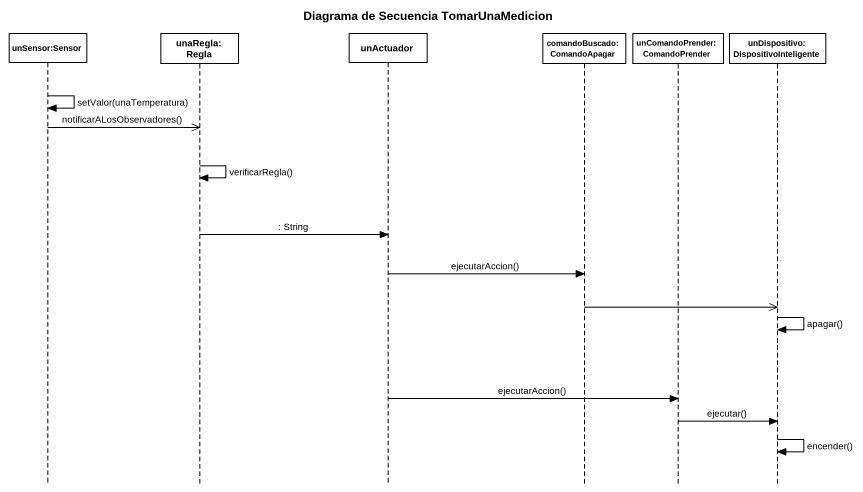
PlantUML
@startuml
title Diagrama de Secuencia TomarUnaMedicion
hide footbox
participant "unSensor:Sensor" as unSensor_Sensor
participant "unaRegla: Regla" as unaRegla_Regla
participant unActuador
participant "comandoBuscado: ComandoApagar" as comandoBuscado_ComandoApagar
participant "unComandoPrender: ComandoPrender" as unComandoPrender
participant "unDispositivo: DispositivoInteligente" as unDispositivo

unSensor_Sensor -> unSensor_Sensor : setValor(unaTemperatura)
unSensor_Sensor ->> unaRegla_Regla : notificarALosObservadores()
unaRegla_Regla -> unaRegla_Regla : verificarRegla()
unaRegla_Regla -> unActuador : : String
unActuador -> comandoBuscado_ComandoApagar : ejecutarAccion()
comandoBuscado_ComandoApagar ->> unDispositivo
unDispositivo -> unDispositivo : apagar()
unActuador -> unComandoPrender : ejecutarAccion()
unComandoPrender -> unDispositivo : ejecutar()
unDispositivo -> unDispositivo : encender()
@enduml
